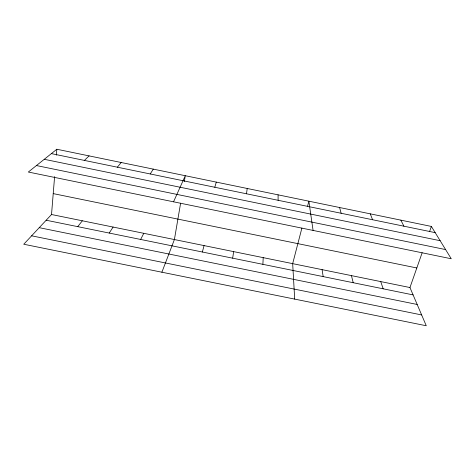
<?xml version="1.0" encoding="UTF-8"?>
<svg xmlns="http://www.w3.org/2000/svg" width="475" height="475" viewBox="0 0 475 475"><rect width="100%" height="100%" fill="white"/><g stroke="black" fill="none" stroke-linecap="round" stroke-linejoin="round"><path stroke-width="0.71" d="M262.895 264.337L263.203 257.64M422.156 252.736L409.961 287.541L426.265 325.755L23.75 244.239L51.52 214.51L54.607 176.605M56.359 155.165L56.84 149.245L431.371 226.433L451.25 258.762L28.328 172.033L56.84 149.245M246.501 193.788L247.214 188.48M232.661 258.18L233.664 251.619M180.607 203.199L174.408 239.548L161.892 272.217M184.306 181.503L185.292 175.72L173.541 201.81M301.898 228.071L292.677 263.643L294.696 299.108M307.586 206.138L308.869 201.186L313.078 230.428M202.362 252.017L204.072 245.587M214.807 187.263L216.285 182.109M429.673 231.277L431.371 226.433M140.648 239.453L143.788 233.308M150.237 173.969L153.288 169.124M109.226 233.059L113.097 227.056M77.734 226.652L82.341 220.786M117.361 167.2L121.208 162.515M84.407 160.413L89.062 155.889M39.229 227.667L417.187 304.469M31.617 235.814L421.652 314.937M53.224 193.61L416.818 267.965M51.52 214.51L409.961 287.541M46.176 220.228L413.102 294.904M51.377 153.615L435.183 232.631M44.258 159.297L440.153 240.706M36.438 165.549L445.603 249.577M400.847 220.139L403.91 226.195M370.251 213.833L372.572 219.741M380.73 281.586L383.188 288.818M339.595 207.516L341.157 213.275M351.441 275.613L353.21 282.714M322.086 269.634L323.172 276.598M278.077 194.839L278.124 200.296"/></g></svg>
